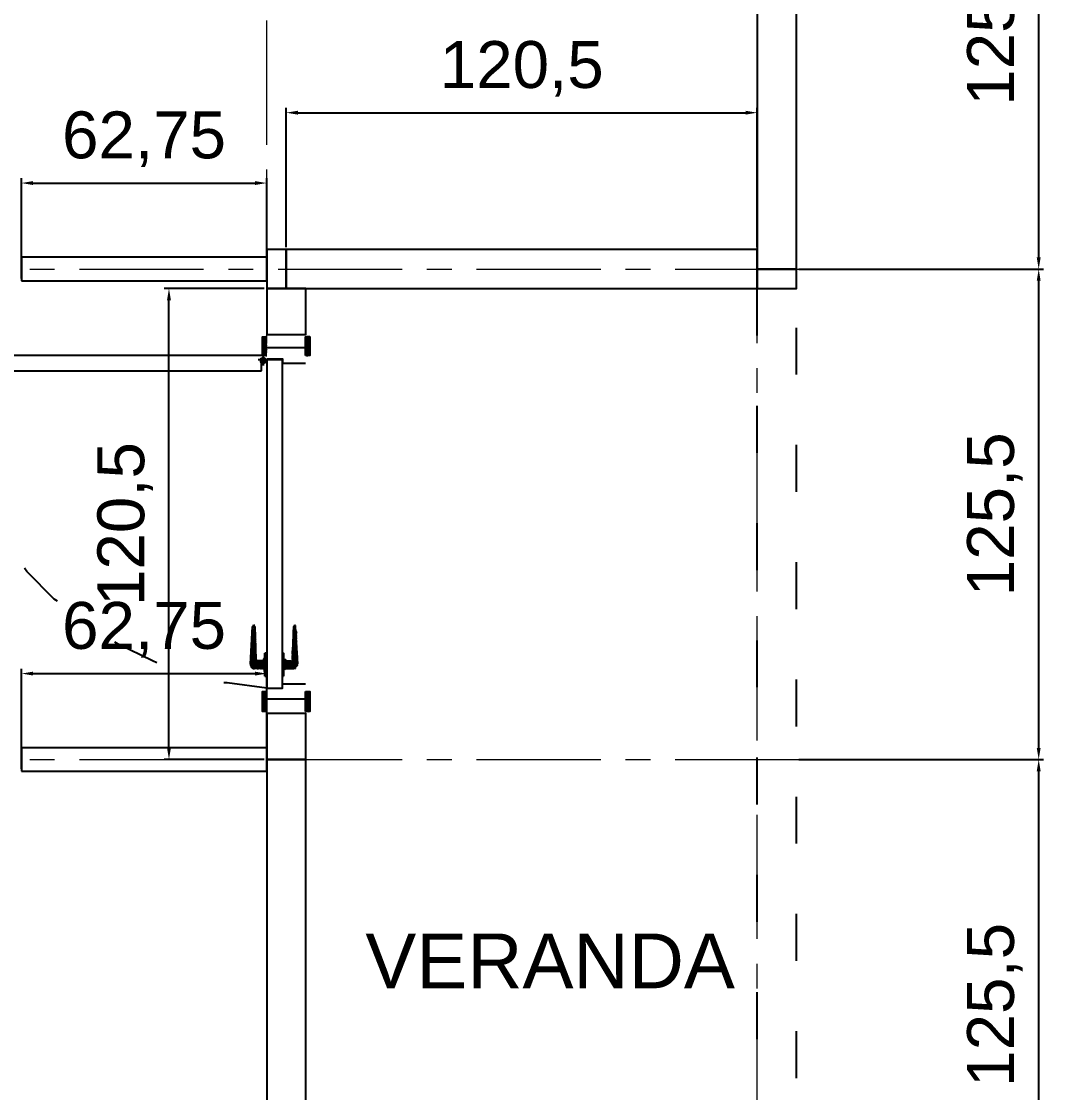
# Model space of a CAD drawing. Header units: centimetres. Extents: x -114 to 2948, y -828 to 1257.
# Drawn here: x 574.7 to 836.2, y 296.3 to 570.4 of the extents above; entities that cross this region are included whole.
import ezdxf
from ezdxf.enums import TextEntityAlignment as Align

# ---------------------------------------------------------------- set-up
doc = ezdxf.new("R2010")
doc.units = ezdxf.units.CM
doc.linetypes.add('CENTER', pattern=[50.8, 31.75, -6.35, 6.35, -6.35])
doc.linetypes.add('VERANDA_KESIK', pattern=[30, 12, -18])
doc.layers.add('AKS', color=4, linetype='CENTER', lineweight=13)
for name, color, linetype in [('DIS_DUVAR_100', 30, 'Continuous'), ('IC_DUVAR_60', 30, 'Continuous'), ('KOSE_PROFIL_100', 8, 'Continuous'), ('VERANDA_PROFIL_100', 1, 'VERANDA_KESIK'), ('YENI_OLCU', 4, 'Continuous'), ('YENI_YAZI', 7, 'Continuous')]:
    doc.layers.add(name, color=color, linetype=linetype)
doc.styles.get("Standard").update_dxf_attribs({"font": 'Arial.ttf'})
doc.dimstyles.new('ISO-25', dxfattribs={"dimtxt": 12, "dimasz": 3, "dimexe": 1.25, "dimexo": 0.625, "dimgap": 4, "dimtad": 1, "dimtxsty": 'Standard', "dimcen": 2.5, "dimadec": 0, "dimazin": 0, "dimtfac": 1, "dimtmove": 0, "dimatfit": 3, "dimfxl": 1, "dimarcsym": 0})

# ---------------------------------------------------------------- blocks, each defined once
blk = doc.blocks.new('BOM_D01_1255p0_V_DOLU_PP')
blk.add_lwpolyline([(0, 0), (10, 0), (10, 125.5), (0, 125.5)], close=True)
blk = doc.blocks.new('BOM_K02_DIS_KAPI_ACIKLIK970')
at = {"color": 133, "linetype": 'Continuous', "lineweight": 25, "true_color": 0x6ec1dd}
for p, q in [((54374.54, 7161.39), (54374.54, 7079.91)), ((54378.49, 7078.5), (54378.49, 7162.8)), ((54298.7, 7082.17), (54298.42, 7081.6)), ((54298.42, 7081.89), (54298.42, 7081.89)), ((54298.42, 7081.89), (54298.7, 7081.89)), ((54298.42, 7081.32), (54298.7, 7081.89)), ((54298.42, 7079.35), (54298.42, 7081.6)), ((54298.98, 7082.45), (54298.7, 7082.45)), ((54298.7, 7082.45), (54298.7, 7082.45)), ((54298.7, 7082.45), (54298.98, 7082.45)), ((54298.7, 7082.17), (54300.11, 7082.17)), ((54298.7, 7082.17), (54298.7, 7081.89)), ((54298.7, 7082.17), (54298.98, 7082.17)), ((54298.7, 7081.89), (54299.26, 7081.32)), ((54298.98, 7082.45), (54299.26, 7082.73)), ((54298.98, 7082.17), (54299.54, 7081.32)), ((54299.26, 7082.17), (54299.26, 7082.45)), ((54300.11, 7082.45), (54299.26, 7082.45)), ((54299.26, 7082.17), (54299.26, 7082.17)), ((54300.11, 7082.17), (54299.26, 7082.17)), ((54299.54, 7082.73), (54309.13, 7082.17)), ((54299.54, 7081.32), (54299.83, 7082.17)), ((54299.83, 7082.73), (54299.83, 7082.45)), ((54299.83, 7082.73), (54299.83, 7082.45)), ((54300.11, 7081.89), (54299.83, 7082.17)), ((54299.83, 7081.04), (54300.39, 7081.89)), ((54300.39, 7082.45), (54300.11, 7082.73)), ((54300.11, 7082.17), (54300.11, 7082.45)), ((54300.11, 7082.17), (54300.11, 7082.17)), ((54300.39, 7082.17), (54300.11, 7081.89)), ((54300.11, 7081.89), (54300.39, 7081.89)), ((54300.11, 7081.89), (54300.67, 7081.32)), ((54300.39, 7082.73), (54300.39, 7082.45)), ((54300.39, 7082.45), (54300.67, 7082.45)), ((54300.39, 7082.17), (54300.67, 7082.17)), ((54300.67, 7082.17), (54300.67, 7082.45)), ((54301.52, 7082.45), (54300.67, 7082.45)), ((54300.67, 7082.45), (54300.67, 7082.45)), ((54300.67, 7082.17), (54300.67, 7082.17)), ((54301.52, 7082.17), (54300.67, 7082.17)), ((54300.67, 7082.17), (54300.95, 7081.32)), ((54309.13, 7081.6), (54300.67, 7081.32)), ((54300.95, 7081.32), (54301.52, 7082.17)), ((54301.8, 7082.17), (54301.24, 7081.32)), ((54301.8, 7082.17), (54301.52, 7082.45)), ((54301.52, 7082.45), (54301.52, 7082.45)), ((54301.52, 7082.45), (54301.52, 7082.45)), ((54301.8, 7082.17), (54301.52, 7082.17)), ((54301.52, 7081.89), (54301.52, 7082.17)), ((54301.52, 7081.89), (54301.8, 7081.89)), ((54301.52, 7081.32), (54301.8, 7081.89)), ((54302.08, 7082.45), (54301.8, 7082.45)), ((54301.8, 7082.45), (54301.8, 7082.45)), ((54301.8, 7082.45), (54302.08, 7082.45)), ((54301.8, 7082.17), (54301.8, 7081.89)), ((54301.8, 7082.17), (54302.08, 7082.17)), ((54301.8, 7081.89), (54302.08, 7081.32)), ((54302.36, 7082.17), (54302.08, 7082.45)), ((54302.08, 7082.45), (54302.08, 7082.45)), ((54302.36, 7082.17), (54302.08, 7082.17)), ((54303.21, 7082.17), (54302.08, 7082.17)), ((54302.08, 7082.17), (54302.65, 7081.32)), ((54303.21, 7082.17), (54302.65, 7081.32)), ((54302.65, 7081.32), (54302.93, 7082.17)), ((54303.21, 7081.89), (54302.93, 7082.17)), ((54302.93, 7081.32), (54303.21, 7081.89)), ((54303.21, 7082.17), (54303.21, 7082.45)), ((54303.21, 7082.17), (54303.21, 7082.45)), ((54303.21, 7082.17), (54303.21, 7082.17)), ((54303.49, 7082.17), (54303.21, 7081.89)), ((54303.21, 7081.89), (54303.21, 7081.89)), ((54303.21, 7081.89), (54303.77, 7081.32)), ((54303.49, 7082.45), (54303.49, 7082.45)), ((54303.49, 7082.45), (54303.49, 7082.45)), ((54303.49, 7082.45), (54303.77, 7082.45)), ((54303.77, 7081.32), (54303.49, 7082.17)), ((54303.49, 7082.17), (54303.77, 7082.17)), ((54303.77, 7082.17), (54303.77, 7082.45)), ((54303.77, 7082.45), (54303.77, 7082.45)), ((54303.77, 7082.17), (54303.77, 7082.17)), ((54304.62, 7082.17), (54303.77, 7082.17)), ((54303.77, 7082.17), (54304.06, 7081.32)), ((54304.06, 7081.32), (54304.62, 7082.17)), ((54304.9, 7082.17), (54304.34, 7081.32)), ((54304.62, 7082.17), (54304.62, 7082.45)), ((54304.62, 7082.17), (54304.62, 7082.17)), ((54304.62, 7081.89), (54304.62, 7082.17)), ((54304.62, 7081.89), (54304.9, 7081.89)), ((54304.62, 7081.32), (54304.9, 7081.89)), ((54304.9, 7082.17), (54304.9, 7081.89)), ((54304.9, 7082.17), (54305.18, 7082.17)), ((54304.9, 7081.89), (54305.18, 7081.32)), ((54305.47, 7082.17), (54305.18, 7082.17)), ((54306.03, 7082.17), (54305.18, 7082.17)), ((54305.18, 7082.17), (54305.75, 7081.32)), ((54305.47, 7082.17), (54305.47, 7082.45)), ((54306.31, 7082.17), (54305.75, 7081.32)), ((54305.75, 7081.32), (54306.03, 7082.17)), ((54306.31, 7082.17), (54306.03, 7082.17)), ((54306.03, 7081.89), (54306.03, 7082.17)), ((54306.03, 7081.89), (54306.31, 7081.89)), ((54306.03, 7081.32), (54306.31, 7081.89)), ((54306.31, 7082.17), (54306.31, 7082.45)), ((54306.31, 7082.17), (54306.31, 7081.89)), ((54306.31, 7082.17), (54306.59, 7082.17)), ((54306.31, 7081.89), (54306.59, 7081.6)), ((54306.59, 7082.17), (54307.16, 7081.6)), ((54306.88, 7082.17), (54306.88, 7082.17)), ((54307.72, 7082.17), (54306.88, 7082.17)), ((54307.16, 7081.6), (54307.44, 7082.17)), ((54308, 7082.17), (54307.44, 7081.6)), ((54307.72, 7081.89), (54307.44, 7082.17)), ((54307.72, 7082.17), (54307.72, 7082.17)), ((54308, 7082.17), (54307.72, 7081.89)), ((54307.72, 7081.89), (54308, 7081.89)), ((54307.72, 7081.6), (54308, 7081.89)), ((54307.72, 7081.89), (54308, 7081.6)), ((54308.28, 7081.6), (54308, 7082.17)), ((54308, 7082.17), (54308.28, 7082.17)), ((54308.28, 7082.17), (54308.28, 7082.17)), ((54309.13, 7082.17), (54308.28, 7082.17)), ((54308.28, 7082.17), (54308.57, 7081.6)), ((54308.85, 7081.6), (54309.13, 7082.17)), ((54309.41, 7082.17), (54309.13, 7081.6)), ((54309.13, 7082.17), (54309.13, 7082.17)), ((54309.13, 7081.89), (54309.13, 7082.17)), ((54309.13, 7081.89), (54309.41, 7081.89)), ((54309.41, 7082.17), (54309.41, 7081.89)), ((54309.41, 7081.6), (54309.41, 7081.89)), ((54309.41, 7081.89), (54309.41, 7081.89)), ((54309.41, 7081.89), (54309.41, 7081.89)), ((54287.99, 7079.63), (54287.42, 7078.5)), ((54287.7, 7079.35), (54287.42, 7079.35)), ((54287.42, 7078.79), (54287.7, 7079.35)), ((54287.99, 7079.63), (54287.7, 7079.35)), ((54287.7, 7079.35), (54287.99, 7079.35)), ((54287.7, 7078.5), (54287.99, 7079.35)), ((54288.27, 7079.63), (54287.99, 7079.35)), ((54287.99, 7079.35), (54288.55, 7078.5)), ((54288.55, 7078.5), (54288.27, 7079.63)), ((54288.27, 7079.63), (54288.55, 7079.63)), ((54288.55, 7079.63), (54288.55, 7079.35)), ((54288.55, 7079.63), (54288.83, 7078.79)), ((54289.39, 7079.35), (54288.55, 7079.35)), ((54288.55, 7078.79), (54288.55, 7078.5)), ((54288.55, 7078.79), (54288.83, 7078.79)), ((54288.83, 7078.79), (54289.11, 7079.35)), ((54288.83, 7078.5), (54288.83, 7078.79)), ((54289.68, 7079.63), (54289.11, 7078.5)), ((54289.39, 7079.35), (54289.11, 7079.35)), ((54289.39, 7079.63), (54289.39, 7079.35)), ((54289.39, 7079.35), (54289.68, 7079.35)), ((54289.39, 7078.5), (54289.68, 7079.35)), ((54290.24, 7078.5), (54289.68, 7079.63)), ((54289.68, 7079.63), (54289.68, 7079.35)), ((54289.68, 7079.63), (54289.96, 7079.63)), ((54289.68, 7079.35), (54289.96, 7078.5)), ((54290.24, 7079.63), (54289.96, 7079.35)), ((54289.96, 7079.63), (54290.24, 7078.79)), ((54290.8, 7079.35), (54289.96, 7079.35)), ((54290.24, 7078.79), (54289.96, 7078.5)), ((54290.24, 7078.79), (54290.8, 7079.35)), ((54290.24, 7078.5), (54290.24, 7078.79)), ((54290.24, 7078.79), (54290.24, 7078.79)), ((54291.09, 7079.63), (54290.52, 7078.5)), ((54291.09, 7079.63), (54290.8, 7079.35)), ((54290.8, 7079.35), (54290.8, 7079.35)), ((54290.8, 7079.35), (54291.09, 7079.35)), ((54290.8, 7078.5), (54291.09, 7079.35)), ((54291.65, 7078.5), (54291.09, 7079.63)), ((54291.09, 7079.63), (54291.09, 7079.35)), ((54291.09, 7079.63), (54291.37, 7079.63)), ((54291.09, 7079.35), (54291.37, 7078.5)), ((54291.37, 7079.63), (54291.93, 7078.79)), ((54291.65, 7079.63), (54291.65, 7079.35)), ((54292.5, 7079.35), (54291.65, 7079.35)), ((54291.65, 7078.79), (54291.65, 7078.5)), ((54291.65, 7078.79), (54291.93, 7078.79)), ((54291.93, 7078.79), (54292.21, 7079.35)), ((54291.93, 7078.5), (54291.93, 7078.79)), ((54292.5, 7079.35), (54292.21, 7079.35)), ((54292.5, 7079.07), (54292.21, 7078.5)), ((54292.21, 7078.5), (54292.5, 7078.79)), ((54296.44, 7078.79), (54296.73, 7079.07)), ((54296.44, 7079.07), (54302.36, 7079.07)), ((54296.44, 7078.5), (54296.44, 7078.79)), ((54296.44, 7078.79), (54296.44, 7078.79)), ((54296.44, 7078.79), (54296.44, 7078.79)), ((54297.01, 7079.07), (54296.73, 7078.5)), ((54297.01, 7078.5), (54297.29, 7079.07)), ((54297.29, 7079.07), (54297.57, 7078.5)), ((54297.85, 7078.5), (54297.57, 7079.07)), ((54297.85, 7078.79), (54297.57, 7078.5)), ((54297.85, 7079.35), (54297.85, 7079.07)), ((54297.85, 7078.79), (54298.13, 7079.07)), ((54297.85, 7079.07), (54298.13, 7078.79)), ((54297.85, 7078.5), (54297.85, 7078.79)), ((54297.85, 7078.79), (54298.13, 7078.79)), ((54298.13, 7079.07), (54298.42, 7079.35)), ((54298.13, 7079.35), (54300.67, 7079.35)), ((54298.13, 7079.35), (54298.13, 7079.35)), ((54299.26, 7081.32), (54298.42, 7081.32)), ((54298.42, 7081.04), (54299.26, 7081.04)), ((54298.42, 7081.04), (54298.42, 7081.04)), ((54298.42, 7081.04), (54298.42, 7080.76)), ((54299.26, 7080.76), (54298.42, 7080.76)), ((54298.42, 7080.76), (54298.7, 7080.19)), ((54298.42, 7080.19), (54298.42, 7079.91)), ((54298.42, 7080.19), (54298.7, 7080.19)), ((54298.7, 7079.63), (54298.42, 7079.91)), ((54298.42, 7079.91), (54298.42, 7079.91)), ((54298.7, 7079.63), (54298.42, 7079.35)), ((54298.42, 7079.35), (54298.42, 7079.35)), ((54298.42, 7079.35), (54298.7, 7079.35)), ((54298.42, 7079.35), (54298.42, 7079.35)), ((54298.42, 7078.5), (54298.7, 7079.07)), ((54298.7, 7079.91), (54299.26, 7080.76)), ((54298.7, 7079.63), (54298.7, 7079.91)), ((54298.7, 7079.63), (54298.98, 7079.63)), ((54298.7, 7079.63), (54298.7, 7079.35)), ((54298.7, 7079.63), (54298.98, 7079.63)), ((54298.7, 7079.07), (54298.7, 7079.35)), ((54298.7, 7079.35), (54298.7, 7079.07)), ((54298.7, 7079.07), (54298.98, 7078.5)), ((54298.98, 7079.63), (54299.54, 7080.48)), ((54298.98, 7079.63), (54299.26, 7079.35)), ((54299.26, 7081.04), (54299.26, 7081.32)), ((54299.26, 7081.32), (54299.26, 7081.32)), ((54299.26, 7081.32), (54299.54, 7081.32)), ((54299.26, 7081.04), (54299.26, 7080.76)), ((54299.26, 7080.48), (54299.26, 7080.76)), ((54299.26, 7080.48), (54299.54, 7080.48)), ((54299.26, 7079.63), (54299.26, 7079.91)), ((54300.11, 7079.91), (54299.26, 7079.91)), ((54299.26, 7079.63), (54299.26, 7079.35)), ((54300.11, 7079.35), (54299.26, 7079.35)), ((54299.26, 7079.35), (54299.26, 7079.07)), ((54299.26, 7079.07), (54299.54, 7078.79)), ((54299.26, 7078.79), (54299.26, 7078.5)), ((54299.26, 7078.79), (54299.54, 7078.79)), ((54299.54, 7081.04), (54299.54, 7081.32)), ((54299.54, 7081.04), (54300.39, 7081.04)), ((54299.54, 7081.04), (54299.83, 7081.04)), ((54299.54, 7080.76), (54299.54, 7080.76)), ((54299.54, 7080.76), (54299.83, 7080.76)), ((54299.54, 7080.76), (54299.83, 7079.91)), ((54299.54, 7078.79), (54299.83, 7079.07)), ((54299.54, 7078.5), (54299.54, 7078.79)), ((54300.11, 7081.04), (54299.83, 7081.32)), ((54300.67, 7081.32), (54299.83, 7081.32)), ((54300.11, 7081.04), (54299.83, 7080.76)), ((54300.39, 7080.76), (54299.83, 7080.76)), ((54299.83, 7080.76), (54300.39, 7080.19)), ((54300.11, 7080.19), (54299.83, 7079.91)), ((54299.83, 7079.35), (54299.83, 7079.35)), ((54300.11, 7079.35), (54299.83, 7079.35)), ((54299.83, 7079.35), (54299.83, 7079.35)), ((54299.83, 7079.07), (54299.83, 7079.35)), ((54300.11, 7080.19), (54300.39, 7080.19)), ((54300.11, 7079.91), (54300.39, 7080.19)), ((54300.11, 7079.63), (54300.11, 7079.91)), ((54300.39, 7079.63), (54300.11, 7079.91)), ((54300.11, 7079.63), (54300.11, 7079.35)), ((54300.11, 7079.35), (54300.39, 7079.35)), ((54300.39, 7079.35), (54300.39, 7081.04)), ((54300.39, 7079.63), (54300.39, 7079.63)), ((54300.39, 7079.63), (54300.39, 7079.63)), ((54300.39, 7079.63), (54300.39, 7079.63)), ((54300.67, 7081.32), (54300.67, 7081.32)), ((54300.67, 7081.32), (54300.95, 7081.32)), ((54300.67, 7081.04), (54300.67, 7081.04)), ((54300.67, 7079.35), (54300.67, 7079.35)), ((54300.67, 7078.79), (54300.67, 7078.5)), ((54300.67, 7078.79), (54300.95, 7078.79)), ((54300.95, 7081.32), (54300.95, 7081.32)), ((54300.95, 7079.35), (54300.95, 7079.07)), ((54300.95, 7078.79), (54301.24, 7079.07)), ((54300.95, 7078.5), (54300.95, 7078.79)), ((54301.52, 7079.07), (54301.24, 7078.5)), ((54301.52, 7078.5), (54301.8, 7079.07)), ((54301.8, 7079.07), (54302.08, 7078.5)), ((54302.36, 7078.5), (54302.08, 7079.07)), ((54302.36, 7081.32), (54302.36, 7081.32)), ((54302.36, 7081.32), (54302.65, 7081.32)), ((54302.36, 7079.07), (54302.36, 7079.07)), ((54302.36, 7078.79), (54302.36, 7078.5)), ((54302.36, 7078.79), (54302.36, 7078.79)), ((54302.65, 7081.32), (54302.65, 7081.32)), ((54303.77, 7081.32), (54303.77, 7081.32)), ((54303.77, 7081.32), (54304.06, 7081.32)), ((54305.47, 7081.32), (54305.47, 7081.32)), ((54305.47, 7081.32), (54305.47, 7081.32)), ((54375.95, 7079.35), (54379.05, 7079.35)), ((54377.36, 7078.22), (54377.36, 7080.76)), ((54378.49, 7079.63), (54378.49, 7079.35)), ((54379.33, 7079.35), (54378.49, 7079.35)), ((54378.49, 7079.35), (54378.77, 7078.79)), ((54378.49, 7078.5), (54378.49, 7079.07)), ((54378.49, 7078.79), (54378.49, 7078.5)), ((54378.49, 7078.79), (54378.77, 7078.79)), ((54378.77, 7078.79), (54379.05, 7079.35)), ((54378.77, 7078.5), (54378.77, 7078.79)), ((54379.62, 7079.63), (54379.05, 7078.5)), ((54379.33, 7079.35), (54379.05, 7079.35)), ((54379.33, 7079.63), (54379.33, 7079.35)), ((54379.33, 7079.35), (54379.62, 7079.35)), ((54379.33, 7078.5), (54379.62, 7079.35)), ((54380.18, 7078.5), (54379.62, 7079.63)), ((54379.62, 7079.63), (54379.62, 7079.35)), ((54379.62, 7079.63), (54379.9, 7079.63)), ((54379.62, 7079.35), (54379.9, 7078.5)), ((54380.18, 7079.63), (54379.9, 7079.35)), ((54379.9, 7079.63), (54380.18, 7078.79)), ((54380.74, 7079.35), (54379.9, 7079.35)), ((54380.18, 7078.79), (54379.9, 7078.5)), ((54380.18, 7078.79), (54380.74, 7079.35)), ((54380.18, 7078.5), (54380.18, 7078.79)), ((54380.18, 7078.79), (54380.18, 7078.79)), ((54381.03, 7079.63), (54380.46, 7078.5)), ((54381.03, 7079.63), (54380.74, 7079.35)), ((54380.74, 7079.35), (54380.74, 7079.35)), ((54380.74, 7079.35), (54381.03, 7079.35)), ((54380.74, 7078.5), (54381.03, 7079.35)), ((54381.59, 7078.5), (54381.03, 7079.63)), ((54381.03, 7079.63), (54381.03, 7079.35)), ((54381.03, 7079.63), (54381.31, 7079.63)), ((54381.03, 7079.35), (54381.31, 7078.5)), ((54381.31, 7079.63), (54381.87, 7078.79)), ((54381.59, 7079.63), (54381.59, 7079.35)), ((54382.44, 7079.35), (54381.59, 7079.35)), ((54381.59, 7078.79), (54381.59, 7078.5)), ((54381.59, 7078.79), (54381.87, 7078.79)), ((54381.87, 7078.79), (54382.15, 7079.35)), ((54381.87, 7078.5), (54381.87, 7078.79)), ((54382.72, 7079.63), (54382.15, 7078.5)), ((54382.44, 7079.35), (54382.15, 7079.35)), ((54382.15, 7078.5), (54382.72, 7079.35)), ((54382.44, 7079.63), (54382.44, 7079.35)), ((54382.72, 7079.63), (54382.44, 7079.35)), ((54382.44, 7079.35), (54382.72, 7079.35)), ((54382.44, 7079.35), (54383, 7078.5)), ((54383.28, 7078.5), (54382.72, 7079.63)), ((54382.72, 7079.63), (54383, 7079.63)), ((54383, 7079.63), (54383, 7079.35)), ((54383, 7079.63), (54383.28, 7078.79)), ((54383.28, 7079.35), (54383, 7079.35)), ((54383, 7078.79), (54383, 7078.5)), ((54383, 7078.79), (54383.28, 7078.79)), ((54383.28, 7078.5), (54383.28, 7078.79)), ((54383.28, 7078.79), (54383.28, 7078.79)), ((54290.52, 7068.64), (54290.52, 7078.5)), ((54377.36, 7078.5), (54293.34, 7078.5)), ((54293.34, 7078.5), (54293.34, 7074.56)), ((54377.36, 7074.56), (54377.36, 7078.5)), ((54380.46, 7068.64), (54380.46, 7078.5)), ((54293.34, 7074.56), (54377.36, 7074.56)), ((54297.01, 7074.56), (54296.44, 7074.56)), ((54296.44, 7074.56), (54296.44, 7074.27)), ((54296.44, 7074.27), (54297.01, 7074.27)), ((54297.01, 7074.27), (54296.44, 7074.27)), ((54297.01, 7074.56), (54296.73, 7074.56)), ((54296.73, 7074.56), (54296.73, 7074.56)), ((54297.01, 7074.27), (54296.73, 7074.27)), ((54296.73, 7074.27), (54296.73, 7074.27)), ((54297.29, 7074.27), (54297.01, 7074.56)), ((54297.01, 7074.27), (54297.01, 7074.56)), ((54297.29, 7074.27), (54297.01, 7074.27)), ((54297.01, 7074.27), (54297.01, 7074.27)), ((54297.29, 7074.56), (54297.29, 7074.56)), ((54297.29, 7074.56), (54297.29, 7074.56)), ((54297.29, 7074.56), (54297.57, 7074.56)), ((54297.29, 7074.27), (54297.29, 7074.27)), ((54297.29, 7074.27), (54297.57, 7074.27)), ((54297.85, 7074.27), (54297.57, 7074.56)), ((54298.42, 7074.56), (54297.57, 7074.56)), ((54297.57, 7074.56), (54297.57, 7074.56)), ((54297.85, 7074.27), (54297.57, 7074.27)), ((54298.42, 7074.27), (54297.57, 7074.27)), ((54297.57, 7074.27), (54297.57, 7074.27)), ((54297.85, 7073.99), (54297.85, 7074.27)), ((54298.13, 7073.71), (54298.42, 7074.27)), ((54298.13, 7073.99), (54298.13, 7073.99)), ((54298.13, 7073.71), (54300.67, 7073.71)), ((54298.7, 7074.27), (54298.42, 7074.56)), ((54298.42, 7074.56), (54298.42, 7074.56)), ((54298.42, 7074.56), (54298.42, 7074.56)), ((54298.7, 7074.27), (54298.42, 7073.71)), ((54298.7, 7074.27), (54298.42, 7074.27)), ((54298.42, 7074.27), (54298.42, 7073.99)), ((54298.42, 7074.27), (54298.42, 7074.27)), ((54298.42, 7073.99), (54298.7, 7073.99)), ((54298.42, 7073.71), (54298.42, 7073.71)), ((54298.42, 7073.43), (54298.7, 7073.71)), ((54298.42, 7073.71), (54298.42, 7071.74)), ((54298.98, 7074.56), (54298.7, 7074.56)), ((54298.7, 7074.56), (54298.7, 7074.56)), ((54298.7, 7074.56), (54298.98, 7074.56)), ((54298.7, 7074.27), (54298.7, 7074.27)), ((54298.7, 7073.99), (54298.7, 7074.27)), ((54298.7, 7074.27), (54298.98, 7074.27)), ((54298.7, 7073.71), (54298.7, 7073.99)), ((54298.7, 7073.99), (54298.7, 7073.71)), ((54298.7, 7073.71), (54299.26, 7073.15)), ((54298.98, 7074.56), (54299.26, 7074.56)), ((54299.54, 7073.15), (54298.98, 7073.71)), ((54299.26, 7074.27), (54299.26, 7074.56)), ((54300.11, 7074.56), (54299.26, 7074.56)), ((54299.26, 7074.27), (54299.26, 7074.27)), ((54300.11, 7074.27), (54299.26, 7074.27)), ((54299.26, 7073.71), (54299.54, 7073.43)), ((54299.26, 7073.43), (54299.26, 7073.15)), ((54299.26, 7073.43), (54299.54, 7073.43)), ((54299.54, 7073.43), (54299.83, 7073.71)), ((54299.54, 7073.15), (54299.54, 7073.43)), ((54299.83, 7074.56), (54299.83, 7074.56)), ((54299.83, 7074.56), (54299.83, 7074.56)), ((54299.83, 7074.27), (54300.11, 7073.99)), ((54299.83, 7073.15), (54300.11, 7073.71)), ((54300.11, 7074.27), (54300.11, 7074.56)), ((54300.11, 7074.27), (54300.11, 7074.27)), ((54300.39, 7074.27), (54300.11, 7073.99)), ((54300.11, 7073.99), (54300.39, 7073.99)), ((54300.11, 7073.71), (54300.39, 7073.99)), ((54300.39, 7073.71), (54300.11, 7073.99)), ((54300.39, 7074.56), (54300.39, 7074.56)), ((54300.39, 7074.56), (54300.39, 7074.56)), ((54300.39, 7074.56), (54300.67, 7074.56)), ((54300.39, 7074.27), (54300.67, 7074.27)), ((54300.39, 7073.71), (54300.39, 7072.3)), ((54300.67, 7074.27), (54300.67, 7074.56)), ((54301.52, 7074.56), (54300.67, 7074.56)), ((54300.67, 7074.56), (54300.67, 7074.56)), ((54300.67, 7074.27), (54300.67, 7074.27)), ((54301.52, 7074.27), (54300.67, 7074.27)), ((54300.67, 7074.27), (54300.95, 7073.99)), ((54300.67, 7073.99), (54300.67, 7073.99)), ((54300.95, 7073.99), (54300.95, 7074.27)), ((54301.8, 7074.27), (54301.52, 7074.56)), ((54301.52, 7074.56), (54301.52, 7074.56)), ((54301.52, 7074.56), (54301.52, 7074.56)), ((54301.8, 7074.27), (54301.52, 7074.27)), ((54301.52, 7074.27), (54301.52, 7074.27)), ((54301.52, 7074.27), (54301.52, 7074.27)), ((54302.08, 7074.56), (54301.8, 7074.56)), ((54301.8, 7074.56), (54301.8, 7074.56)), ((54301.8, 7074.56), (54302.08, 7074.56)), ((54301.8, 7074.27), (54301.8, 7074.27)), ((54301.8, 7074.27), (54301.8, 7074.27)), ((54301.8, 7074.27), (54302.08, 7074.27)), ((54302.36, 7074.27), (54302.08, 7074.56)), ((54302.36, 7074.56), (54302.08, 7074.56)), ((54302.08, 7074.56), (54302.08, 7074.56)), ((54302.36, 7074.27), (54302.08, 7074.27)), ((54302.36, 7074.27), (54302.08, 7074.27)), ((54302.08, 7074.27), (54302.08, 7074.27)), ((54376.51, 7074.56), (54376.51, 7068.64)), ((54298.42, 7073.15), (54299.26, 7073.15)), ((54298.42, 7073.15), (54298.42, 7073.15)), ((54298.42, 7073.15), (54298.42, 7072.86)), ((54299.26, 7073.15), (54298.42, 7073.15)), ((54299.26, 7072.86), (54298.42, 7072.86)), ((54298.42, 7072.86), (54298.7, 7072.3)), ((54298.42, 7072.3), (54298.42, 7072.02)), ((54298.42, 7072.3), (54298.7, 7072.3)), ((54298.7, 7071.74), (54298.42, 7072.02)), ((54298.42, 7072.02), (54298.42, 7072.02)), ((54298.7, 7071.74), (54298.42, 7071.45)), ((54298.42, 7071.17), (54298.42, 7071.45)), ((54298.42, 7071.45), (54298.42, 7071.45)), ((54298.42, 7071.17), (54298.7, 7071.17)), ((54298.7, 7072.02), (54299.26, 7072.86)), ((54298.7, 7071.74), (54298.7, 7072.02)), ((54298.7, 7071.74), (54298.98, 7071.74)), ((54298.7, 7071.74), (54298.7, 7071.45)), ((54298.7, 7071.74), (54298.98, 7071.74)), ((54298.7, 7071.45), (54299.26, 7070.61)), ((54298.7, 7071.17), (54298.7, 7071.17)), ((54298.98, 7071.74), (54299.54, 7072.58)), ((54298.98, 7071.74), (54299.54, 7070.89)), ((54299.26, 7073.15), (54299.26, 7073.15)), ((54299.26, 7073.15), (54299.26, 7072.86)), ((54299.26, 7072.58), (54299.26, 7072.86)), ((54299.26, 7072.58), (54299.54, 7072.58)), ((54299.26, 7071.74), (54299.26, 7072.02)), ((54300.11, 7072.02), (54299.26, 7072.02)), ((54299.26, 7071.74), (54299.26, 7071.45)), ((54300.11, 7071.45), (54299.26, 7071.45)), ((54299.26, 7070.89), (54299.26, 7070.61)), ((54299.26, 7070.89), (54299.54, 7070.89)), ((54299.54, 7073.15), (54300.39, 7073.15)), ((54299.54, 7073.15), (54299.83, 7073.15)), ((54299.54, 7072.86), (54299.54, 7072.86)), ((54299.54, 7072.86), (54299.83, 7072.86)), ((54299.54, 7072.86), (54299.83, 7072.02)), ((54299.54, 7070.89), (54299.83, 7071.45)), ((54299.54, 7070.61), (54309.13, 7071.17)), ((54299.54, 7070.61), (54299.54, 7070.89)), ((54300.11, 7073.15), (54299.83, 7073.15)), ((54300.11, 7073.15), (54299.83, 7072.86)), ((54300.39, 7073.15), (54299.83, 7073.15)), ((54300.39, 7072.86), (54299.83, 7072.86)), ((54299.83, 7072.86), (54300.39, 7072.3)), ((54300.11, 7072.3), (54299.83, 7072.02)), ((54300.11, 7071.17), (54299.83, 7071.45)), ((54299.83, 7070.61), (54300.39, 7071.17)), ((54300.11, 7072.3), (54300.39, 7072.3)), ((54300.11, 7072.02), (54300.39, 7072.3)), ((54300.11, 7071.74), (54300.11, 7072.02)), ((54300.39, 7071.74), (54300.11, 7072.02)), ((54300.11, 7071.74), (54300.11, 7071.45)), ((54300.39, 7071.74), (54300.11, 7071.45)), ((54300.11, 7071.45), (54300.67, 7070.61)), ((54300.11, 7071.17), (54300.39, 7071.17)), ((54300.39, 7071.74), (54300.67, 7071.74)), ((54300.39, 7071.74), (54300.67, 7071.74)), ((54300.67, 7072.3), (54300.67, 7072.3)), ((54300.67, 7071.74), (54300.67, 7072.02)), ((54301.52, 7072.02), (54300.67, 7072.02)), ((54300.67, 7071.74), (54300.67, 7072.02)), ((54309.13, 7071.74), (54300.67, 7072.02)), ((54300.67, 7071.74), (54300.67, 7071.45)), ((54300.67, 7071.74), (54300.95, 7070.89)), ((54301.52, 7071.45), (54300.67, 7071.45)), ((54300.67, 7070.89), (54300.67, 7070.61)), ((54300.67, 7070.89), (54300.95, 7070.89)), ((54300.95, 7070.89), (54301.52, 7071.45)), ((54300.95, 7070.61), (54300.95, 7070.89)), ((54301.8, 7071.74), (54301.52, 7072.02)), ((54301.52, 7072.02), (54301.52, 7072.02)), ((54301.52, 7072.02), (54301.52, 7072.02)), ((54301.8, 7071.74), (54301.52, 7071.45)), ((54301.52, 7071.17), (54301.52, 7071.45)), ((54301.52, 7071.17), (54301.8, 7071.17)), ((54301.52, 7070.61), (54301.8, 7071.17)), ((54301.8, 7071.74), (54301.8, 7072.02)), ((54301.8, 7071.74), (54302.08, 7071.74)), ((54301.8, 7071.74), (54301.8, 7071.45)), ((54301.8, 7071.74), (54302.08, 7071.74)), ((54301.8, 7071.45), (54302.08, 7070.89)), ((54302.36, 7071.74), (54302.08, 7072.02)), ((54302.93, 7072.02), (54302.08, 7072.02)), ((54302.08, 7071.74), (54302.08, 7072.02)), ((54302.36, 7071.74), (54302.08, 7071.45)), ((54302.08, 7071.74), (54302.65, 7070.89)), ((54303.21, 7071.45), (54302.08, 7071.45)), ((54302.36, 7070.89), (54302.36, 7070.89)), ((54302.36, 7070.89), (54302.65, 7070.89)), ((54303.21, 7071.74), (54302.65, 7070.89)), ((54302.65, 7070.89), (54302.93, 7071.45)), ((54302.93, 7072.02), (54302.93, 7072.02)), ((54302.93, 7072.02), (54302.93, 7072.02)), ((54303.21, 7071.17), (54302.93, 7071.45)), ((54302.93, 7070.89), (54303.21, 7071.17)), ((54303.21, 7071.74), (54303.21, 7072.02)), ((54303.21, 7071.74), (54303.21, 7072.02)), ((54303.49, 7071.74), (54303.21, 7072.02)), ((54303.21, 7071.74), (54303.21, 7071.45)), ((54303.49, 7071.74), (54303.21, 7071.45)), ((54303.21, 7071.45), (54303.49, 7070.89)), ((54303.21, 7071.17), (54303.21, 7071.17)), ((54303.49, 7072.02), (54303.49, 7071.74)), ((54303.77, 7070.89), (54303.49, 7071.74)), ((54303.49, 7071.74), (54303.77, 7071.74)), ((54303.49, 7071.74), (54303.77, 7071.74)), ((54303.77, 7071.74), (54303.77, 7072.02)), ((54303.77, 7071.74), (54303.77, 7072.02)), ((54303.77, 7071.74), (54303.77, 7071.45)), ((54303.77, 7071.74), (54304.06, 7070.89)), ((54304.62, 7071.45), (54303.77, 7071.45)), ((54303.77, 7070.89), (54303.77, 7070.89)), ((54303.77, 7070.89), (54304.06, 7070.89)), ((54304.06, 7070.89), (54304.62, 7071.45)), ((54304.62, 7071.74), (54304.62, 7072.02)), ((54304.62, 7071.74), (54304.62, 7071.45)), ((54304.62, 7071.17), (54304.62, 7071.45)), ((54304.62, 7071.17), (54304.9, 7071.17)), ((54304.62, 7070.89), (54304.9, 7071.17)), ((54304.9, 7071.74), (54304.9, 7072.02)), ((54304.9, 7071.74), (54305.18, 7071.74)), ((54304.9, 7071.74), (54304.9, 7071.45)), ((54304.9, 7071.74), (54305.18, 7071.74)), ((54304.9, 7071.45), (54305.18, 7070.89)), ((54305.47, 7071.74), (54305.18, 7071.74)), ((54305.47, 7071.74), (54305.18, 7071.45)), ((54305.18, 7071.74), (54305.18, 7071.74)), ((54305.18, 7071.74), (54305.47, 7070.89)), ((54306.03, 7071.45), (54305.18, 7071.45)), ((54305.75, 7070.89), (54306.03, 7071.45)), ((54306.31, 7071.74), (54306.03, 7070.89)), ((54306.31, 7071.74), (54306.03, 7071.45)), ((54306.03, 7071.17), (54306.03, 7071.45)), ((54306.03, 7071.17), (54306.31, 7071.17)), ((54306.88, 7070.89), (54306.31, 7071.74)), ((54306.31, 7071.74), (54306.31, 7071.74)), ((54306.31, 7071.74), (54306.31, 7071.45)), ((54306.31, 7071.74), (54306.59, 7071.74)), ((54306.31, 7071.45), (54306.59, 7070.89)), ((54306.31, 7070.89), (54306.31, 7071.17)), ((54306.59, 7071.74), (54307.16, 7070.89)), ((54306.88, 7071.74), (54306.88, 7071.74)), ((54306.88, 7071.74), (54306.88, 7071.45)), ((54307.72, 7071.45), (54306.88, 7071.45)), ((54307.16, 7070.89), (54307.44, 7071.45)), ((54308, 7071.74), (54307.44, 7070.89)), ((54307.72, 7071.17), (54307.44, 7071.45)), ((54307.72, 7071.74), (54307.72, 7071.74)), ((54307.72, 7071.74), (54307.72, 7071.45)), ((54308, 7071.74), (54307.72, 7071.45)), ((54307.72, 7071.45), (54308, 7070.89)), ((54307.72, 7071.17), (54308, 7071.17)), ((54307.72, 7070.89), (54308, 7071.17)), ((54308.28, 7071.17), (54308, 7071.74)), ((54308, 7071.74), (54308.28, 7071.74)), ((54308, 7071.74), (54308.28, 7071.74)), ((54308.28, 7071.74), (54308.28, 7071.45)), ((54308.28, 7071.74), (54308.57, 7071.17)), ((54309.13, 7071.45), (54308.28, 7071.45)), ((54308.85, 7071.17), (54309.13, 7071.45)), ((54309.41, 7071.74), (54309.13, 7071.17)), ((54309.41, 7071.74), (54309.13, 7071.45)), ((54309.13, 7071.17), (54309.13, 7071.45)), ((54309.13, 7071.45), (54309.13, 7071.45)), ((54309.13, 7071.17), (54309.41, 7071.17)), ((54309.13, 7071.17), (54309.13, 7071.17)), ((54309.41, 7071.45), (54309.41, 7071.45)), ((54309.41, 7071.45), (54309.41, 7071.45)), ((54309.41, 7071.17), (54309.41, 7071.45)), ((54309.41, 7071.17), (54309.41, 7071.17)), ((54287.42, 7068.64), (54292.5, 7068.64)), ((54287.7, 7068.64), (54287.42, 7067.79)), ((54287.42, 7068.35), (54287.7, 7068.64)), ((54287.42, 7067.79), (54287.7, 7067.79)), ((54287.42, 7067.79), (54287.42, 7067.79)), ((54287.42, 7067.79), (54287.7, 7067.79)), ((54287.7, 7067.79), (54287.99, 7068.64)), ((54287.7, 7067.79), (54287.7, 7068.07)), ((54288.55, 7068.07), (54287.7, 7068.07)), ((54287.7, 7067.79), (54287.7, 7067.51)), ((54287.7, 7067.79), (54287.7, 7067.51)), ((54287.99, 7068.64), (54288.55, 7068.07)), ((54288.55, 7068.64), (54288.83, 7068.35)), ((54288.55, 7068.35), (54288.55, 7068.07)), ((54288.55, 7068.35), (54288.83, 7068.35)), ((54288.83, 7067.79), (54288.55, 7068.07)), ((54288.83, 7067.79), (54288.55, 7067.51)), ((54288.83, 7068.07), (54289.11, 7068.64)), ((54288.83, 7067.79), (54288.83, 7068.07)), ((54288.83, 7067.79), (54289.11, 7067.79)), ((54288.83, 7067.79), (54288.83, 7067.51)), ((54288.83, 7067.79), (54289.11, 7067.79)), ((54289.11, 7067.79), (54289.68, 7068.64)), ((54289.39, 7067.79), (54289.11, 7068.07)), ((54290.24, 7068.07), (54289.11, 7068.07)), ((54289.11, 7067.79), (54289.11, 7067.51)), ((54289.39, 7067.79), (54289.39, 7067.51)), ((54289.68, 7068.64), (54289.96, 7068.07)), ((54290.24, 7067.79), (54289.96, 7068.64)), ((54290.24, 7068.35), (54289.96, 7068.07)), ((54290.24, 7068.07), (54290.52, 7068.64)), ((54290.24, 7068.64), (54290.24, 7068.35)), ((54290.24, 7068.35), (54290.24, 7068.35)), ((54290.24, 7067.79), (54290.24, 7068.07)), ((54290.52, 7067.79), (54290.24, 7068.07)), ((54290.24, 7067.79), (54290.24, 7067.51)), ((54290.24, 7067.79), (54290.24, 7067.51)), ((54290.8, 7068.64), (54290.52, 7067.79)), ((54290.52, 7067.51), (54290.52, 7067.79)), ((54290.52, 7067.79), (54290.8, 7067.79)), ((54290.52, 7067.79), (54290.52, 7067.51)), ((54290.52, 7067.79), (54290.8, 7067.79)), ((54290.8, 7067.79), (54291.09, 7068.64)), ((54290.8, 7067.79), (54290.8, 7068.07)), ((54291.65, 7068.07), (54290.8, 7068.07)), ((54290.8, 7067.79), (54290.8, 7067.51)), ((54290.8, 7067.79), (54290.8, 7067.51)), ((54291.09, 7068.64), (54291.65, 7068.07)), ((54291.65, 7068.64), (54291.93, 7068.35)), ((54291.65, 7068.35), (54291.65, 7068.07)), ((54291.65, 7068.35), (54291.93, 7068.35)), ((54291.65, 7067.79), (54291.65, 7068.07)), ((54291.65, 7067.79), (54291.65, 7067.51)), ((54291.93, 7068.07), (54292.21, 7068.64)), ((54291.93, 7067.79), (54291.93, 7068.07)), ((54291.93, 7067.79), (54292.5, 7067.79)), ((54291.93, 7067.79), (54292.21, 7067.79)), ((54291.93, 7067.79), (54291.93, 7067.51)), ((54291.93, 7067.79), (54292.21, 7067.79)), ((54292.5, 7067.79), (54292.21, 7068.07)), ((54292.5, 7068.07), (54292.21, 7068.07)), ((54292.21, 7067.79), (54292.5, 7068.07)), ((54292.5, 7067.79), (54292.21, 7067.51)), ((54292.21, 7067.79), (54292.21, 7067.51)), ((54378.49, 7068.64), (54378.77, 7068.35)), ((54378.49, 7068.35), (54378.49, 7068.07)), ((54378.49, 7068.35), (54378.77, 7068.35)), ((54378.77, 7067.79), (54378.49, 7068.07)), ((54378.49, 7068.07), (54378.49, 7068.07)), ((54378.49, 7068.07), (54378.49, 7068.07)), ((54378.77, 7067.79), (54378.49, 7067.51)), ((54378.77, 7068.07), (54379.05, 7068.64)), ((54378.77, 7067.79), (54378.77, 7068.07)), ((54378.77, 7067.79), (54379.05, 7067.79)), ((54378.77, 7067.79), (54378.77, 7067.51)), ((54378.77, 7067.79), (54379.05, 7067.79)), ((54379.05, 7067.79), (54379.62, 7068.64)), ((54379.33, 7067.79), (54379.05, 7068.07)), ((54380.18, 7068.07), (54379.05, 7068.07)), ((54379.05, 7067.79), (54379.05, 7067.51)), ((54379.33, 7067.79), (54379.33, 7067.51)), ((54379.62, 7068.64), (54379.9, 7068.07)), ((54380.18, 7067.79), (54379.9, 7068.64)), ((54380.18, 7068.35), (54379.9, 7068.07)), ((54380.18, 7068.07), (54380.46, 7068.64)), ((54380.18, 7068.64), (54380.18, 7068.35)), ((54380.18, 7068.35), (54380.18, 7068.35)), ((54380.18, 7067.79), (54380.18, 7068.07)), ((54380.46, 7067.79), (54380.18, 7068.07)), ((54380.18, 7067.79), (54380.18, 7067.51)), ((54380.18, 7067.79), (54380.18, 7067.51)), ((54380.74, 7068.64), (54380.46, 7067.79)), ((54380.46, 7067.51), (54380.46, 7067.79)), ((54380.46, 7067.79), (54380.74, 7067.79)), ((54380.46, 7067.79), (54380.46, 7067.51)), ((54380.46, 7067.79), (54380.74, 7067.79)), ((54380.74, 7067.79), (54381.03, 7068.64)), ((54380.74, 7067.79), (54380.74, 7068.07)), ((54381.59, 7068.07), (54380.74, 7068.07)), ((54380.74, 7067.79), (54380.74, 7067.51)), ((54380.74, 7067.79), (54380.74, 7067.51)), ((54381.03, 7068.64), (54381.59, 7068.07)), ((54381.59, 7068.64), (54381.87, 7068.35)), ((54381.59, 7068.35), (54381.59, 7068.07)), ((54381.59, 7068.35), (54381.87, 7068.35)), ((54381.59, 7067.79), (54381.59, 7068.07)), ((54381.59, 7067.79), (54381.59, 7067.51)), ((54381.87, 7068.07), (54382.15, 7068.64)), ((54381.87, 7067.79), (54381.87, 7068.07)), ((54381.87, 7067.79), (54383.28, 7067.79)), ((54381.87, 7067.79), (54382.15, 7067.79)), ((54381.87, 7067.79), (54381.87, 7067.51)), ((54381.87, 7067.79), (54382.15, 7067.79)), ((54382.15, 7067.79), (54382.72, 7068.64)), ((54382.44, 7067.79), (54382.15, 7068.07)), ((54383, 7068.07), (54382.15, 7068.07)), ((54382.44, 7067.79), (54382.15, 7067.51)), ((54382.15, 7067.79), (54382.15, 7067.51)), ((54382.72, 7068.64), (54383, 7068.07)), ((54383.28, 7067.79), (54383, 7068.64)), ((54383, 7068.64), (54383.28, 7068.35)), ((54383, 7068.35), (54383, 7068.07)), ((54383, 7068.35), (54383.28, 7068.35)), ((54383.28, 7068.07), (54383.28, 7068.35)), ((54383.28, 7067.79), (54383.28, 7068.07)), ((54383.28, 7067.79), (54383.28, 7067.51))]:
    blk.add_line(p, q, dxfattribs=at)
at = {"color": 7, "linetype": 'Continuous', "lineweight": 25}
for points in [[(54315.62, 7132.07), (54316.18, 7132.92), (54323.23, 7139.97), (54324.07, 7140.53)], [(54299.83, 7106.7), (54300.39, 7107.82), (54304.62, 7116.56), (54305.18, 7117.41)], [(54293.34, 7078.5), (54294.75, 7088.65), (54294.75, 7089.5)]]:
    blk.add_lwpolyline(points, dxfattribs=at)
at = {"color": 133, "linetype": 'Continuous', "lineweight": 25, "true_color": 0x6ec1dd}
for points in [[(54300.39, 7082.17), (54299.54, 7081.04), (54298.7, 7079.63), (54298.7, 7079.35), (54298.42, 7079.07), (54298.13, 7078.5)], [(54299.54, 7081.04), (54298.7, 7082.17), (54298.7, 7082.45)], [(54300.95, 7081.32), (54300.39, 7082.17), (54300.11, 7082.73)], [(54300.39, 7082.17), (54301.8, 7082.17), (54303.21, 7082.17), (54304.62, 7082.17)], [(54302.36, 7081.32), (54301.8, 7082.17), (54301.8, 7082.45)], [(54305.47, 7081.32), (54304.9, 7082.17), (54304.9, 7082.45)], [(54304.9, 7082.17), (54306.31, 7082.17), (54306.88, 7082.17)], [(54306.88, 7081.6), (54306.31, 7082.17), (54306.31, 7082.45)], [(54287.42, 7078.5), (54287.42, 7079.63), (54292.5, 7079.63), (54292.5, 7078.5)], [(54296.44, 7079.07), (54296.44, 7078.5), (54302.36, 7078.5), (54302.36, 7079.07)], [(54298.98, 7079.35), (54298.7, 7079.63), (54298.42, 7080.19)], [(54298.42, 7079.63), (54298.7, 7079.63), (54300.11, 7079.63)], [(54298.98, 7079.35), (54298.98, 7079.07), (54299.26, 7078.5)], [(54300.39, 7079.35), (54300.39, 7079.63), (54299.54, 7080.76)], [(54300.39, 7079.91), (54300.39, 7079.63), (54300.11, 7079.35), (54300.11, 7079.07), (54299.83, 7078.5)], [(54299.83, 7078.5), (54300.11, 7079.07), (54300.39, 7079.35)], [(54300.39, 7079.63), (54300.39, 7079.35), (54300.11, 7079.35)], [(54300.11, 7079.35), (54300.39, 7079.07), (54300.67, 7078.5)], [(54300.95, 7078.5), (54300.67, 7079.07), (54300.39, 7079.35)], [(54300.67, 7079.35), (54300.95, 7079.07), (54300.95, 7078.79)], [(54374.54, 7079.91), (54377.36, 7079.91), (54377.36, 7078.5)], [(54378.49, 7078.5), (54378.49, 7079.63), (54383.28, 7079.63), (54383.28, 7078.5)], [(54293.34, 7078.5), (54293.34, 7074.56), (54294.47, 7074.56), (54294.47, 7068.64)], [(54377.64, 7078.5), (54377.64, 7074.56), (54376.51, 7074.56)], [(54296.44, 7074.56), (54302.36, 7074.56), (54302.36, 7074.27), (54296.44, 7074.27)], [(54297.29, 7074.27), (54298.7, 7074.27), (54300.11, 7074.27)], [(54300.11, 7073.71), (54299.54, 7073.15), (54298.7, 7071.74), (54298.42, 7071.17)], [(54298.98, 7073.71), (54298.98, 7074.27), (54298.7, 7074.27), (54298.7, 7074.56)], [(54298.98, 7074.27), (54299.26, 7074.27), (54299.26, 7073.71)], [(54299.83, 7073.71), (54299.83, 7074.27), (54299.83, 7074.27)], [(54300.67, 7073.71), (54300.39, 7074.27), (54300.11, 7074.56)], [(54300.39, 7074.27), (54300.11, 7074.27), (54300.11, 7073.71)], [(54300.39, 7074.27), (54301.8, 7074.27), (54302.36, 7074.27)], [(54302.08, 7074.27), (54301.8, 7074.27), (54301.8, 7074.56)], [(54299.26, 7070.61), (54298.7, 7071.74), (54298.42, 7072.3)], [(54298.42, 7071.74), (54298.7, 7071.74), (54300.11, 7071.74)], [(54300.95, 7070.61), (54300.39, 7071.74), (54299.54, 7072.86)], [(54300.39, 7072.02), (54300.39, 7071.74), (54299.54, 7070.61)], [(54300.39, 7071.74), (54301.8, 7071.74), (54303.21, 7071.74), (54304.62, 7071.74)], [(54302.08, 7072.02), (54301.8, 7071.74), (54301.24, 7070.61)], [(54302.36, 7070.89), (54301.8, 7071.74), (54301.52, 7072.02)], [(54304.9, 7072.02), (54304.9, 7071.74), (54304.34, 7070.89)], [(54305.47, 7070.89), (54304.9, 7071.74), (54304.9, 7072.02)], [(54304.9, 7071.74), (54306.31, 7071.74), (54307.72, 7071.74)], [(54292.5, 7068.64), (54292.5, 7067.51), (54287.42, 7067.51), (54287.42, 7068.64)], [(54287.42, 7067.51), (54287.42, 7067.79), (54288.83, 7067.79), (54290.24, 7067.79), (54291.65, 7067.79)], [(54288.83, 7067.51), (54288.83, 7067.79), (54288.27, 7068.64)], [(54289.39, 7068.64), (54288.83, 7067.79), (54288.83, 7067.51)], [(54291.93, 7067.51), (54291.93, 7067.79), (54291.37, 7068.64)], [(54292.5, 7068.64), (54291.93, 7067.79), (54291.93, 7067.51)], [(54378.77, 7067.51), (54378.77, 7067.79), (54378.49, 7068.35)], [(54378.49, 7067.79), (54378.77, 7067.79), (54380.18, 7067.79), (54381.59, 7067.79)], [(54379.33, 7068.64), (54378.77, 7067.79), (54378.77, 7067.51)], [(54381.87, 7067.51), (54381.87, 7067.79), (54381.31, 7068.64)], [(54382.44, 7068.64), (54381.87, 7067.79), (54381.87, 7067.51)], [(54383.28, 7067.51), (54383.28, 7067.79), (54383, 7068.07)]]:
    blk.add_lwpolyline(points, dxfattribs=at)
for points in [[(54309.13, 7081.89), (54309.13, 7081.89)], [(54378.49, 7068.64), (54383.28, 7068.64), (54383.28, 7067.51), (54378.49, 7067.51)]]:
    blk.add_lwpolyline(points, close=True, dxfattribs=at)
for points in [[(54298.72, 7082.46), (54298.53, 7082.27), (54298.42, 7082.01), (54298.42, 7081.75)], [(54299.45, 7082.73), (54299.18, 7082.74), (54298.92, 7082.65), (54298.72, 7082.46)], [(54377.22, 7080.19), (54376.83, 7080.19), (54376.51, 7079.88), (54376.51, 7079.49)], [(54376.51, 7079.49), (54376.51, 7079.1), (54376.83, 7078.79), (54377.22, 7078.79)], [(54377.92, 7079.49), (54377.92, 7079.88), (54377.61, 7080.19), (54377.22, 7080.19)], [(54377.22, 7078.79), (54377.61, 7078.79), (54377.92, 7079.1), (54377.92, 7079.49)], [(54298.42, 7071.88), (54298.42, 7071.61), (54298.53, 7071.35), (54298.72, 7071.16)], [(54298.72, 7071.16), (54298.92, 7070.98), (54299.18, 7070.88), (54299.45, 7070.89)]]:
    blk.add_open_spline(points, degree=3, dxfattribs=at)
blk = doc.blocks.new('BOM_D07_1205p0_V_K02_PP')
for points in [[(0, 108.75), (10, 108.75), (10, 120.5), (0, 120.5)], [(0, 0), (10, 0), (10, 11.75), (0, 11.75)]]:
    blk.add_lwpolyline(points, close=True)
at = {"rotation": 90}
blk.add_blockref('BOM_K02_DIS_KAPI_ACIKLIK970', (7078.57, -54275.1), dxfattribs=at)
blk = doc.blocks.new('BOM_D08_1205_H_DOLU_PP')
blk.add_lwpolyline([(0, 0), (120.5, 0), (120.5, 10), (0, 10)], close=True)
blk = doc.blocks.new('BOM_I06_627p5_H_DOLU_PP')
blk.add_lwpolyline([(0, 0), (62.75, 0), (62.75, 6), (0, 6)], close=True)
blk = doc.blocks.new('BOM_B02_DIS_KOSE_100x50')
blk.add_lwpolyline([(0, 0), (10, 0), (10, 5), (0, 5)], close=True)
blk = doc.blocks.new('BOM_V03_VERANDA')
at = {"layer": 'VERANDA_PROFIL_100', "linetype": 'VERANDA_KESIK'}
for p, q in [((763, 10), (763, 502)), ((773, 0), (773, 502))]:
    blk.add_line(p, q, dxfattribs=at)
blk = doc.blocks.new('*D148')
at = {"layer": 'Defpoints', "color": 0, "transparency": 16777216}
for p in [(773, 381.5), (835, 381.5), (773, 256)]:
    blk.add_point(p, dxfattribs=at)
at = {"layer": 'YENI_OLCU', "color": 0, "lineweight": -2, "transparency": 16777216}
for p, q in [((773.62, 381.5), (836.25, 381.5)), ((835, 259), (835, 378.5)), ((773.62, 256), (836.25, 256))]:
    blk.add_line(p, q, dxfattribs=at)
at = {"layer": 'YENI_OLCU', "color": 0, "transparency": 16777216}
for points in [[(834.5, 378.5), (835.5, 378.5), (835, 381.5)], [(834.5, 259), (835.5, 259), (835, 256)]]:
    blk.add_solid(points, dxfattribs=at)
at = {"layer": 'YENI_OLCU', "color": 0, "transparency": 16777216, "insert": (823.79, 318.75), "char_height": 12, "attachment_point": 5, "rotation": 90}
blk.add_mtext('125,5', dxfattribs=at)
blk = doc.blocks.new('*D149')
at = {"layer": 'Defpoints', "color": 0, "transparency": 16777216}
for p in [(773, 507), (835, 507), (773, 381.5)]:
    blk.add_point(p, dxfattribs=at)
at = {"layer": 'YENI_OLCU', "color": 0, "lineweight": -2, "transparency": 16777216}
for p, q in [((773.62, 507), (836.25, 507)), ((835, 384.5), (835, 504)), ((773.62, 381.5), (836.25, 381.5))]:
    blk.add_line(p, q, dxfattribs=at)
at = {"layer": 'YENI_OLCU', "color": 0, "transparency": 16777216}
for points in [[(834.5, 504), (835.5, 504), (835, 507)], [(834.5, 384.5), (835.5, 384.5), (835, 381.5)]]:
    blk.add_solid(points, dxfattribs=at)
at = {"layer": 'YENI_OLCU', "color": 0, "transparency": 16777216, "insert": (823.79, 444.25), "char_height": 12, "attachment_point": 5, "rotation": 90}
blk.add_mtext('125,5', dxfattribs=at)
blk = doc.blocks.new('*D150')
at = {"layer": 'Defpoints', "color": 0, "transparency": 16777216}
for p in [(773, 632.5), (835, 632.5), (773, 507)]:
    blk.add_point(p, dxfattribs=at)
at = {"layer": 'YENI_OLCU', "color": 0, "lineweight": -2, "transparency": 16777216}
for p, q in [((773.62, 632.5), (836.25, 632.5)), ((835, 510), (835, 629.5)), ((773.62, 507), (836.25, 507))]:
    blk.add_line(p, q, dxfattribs=at)
at = {"layer": 'YENI_OLCU', "color": 0, "transparency": 16777216}
for points in [[(834.5, 629.5), (835.5, 629.5), (835, 632.5)], [(834.5, 510), (835.5, 510), (835, 507)]]:
    blk.add_solid(points, dxfattribs=at)
at = {"layer": 'YENI_OLCU', "color": 0, "transparency": 16777216, "insert": (823.79, 569.75), "char_height": 12, "attachment_point": 5, "rotation": 90}
blk.add_mtext('125,5', dxfattribs=at)
blk = doc.blocks.new('*D157')
at = {"layer": 'Defpoints', "color": 0, "transparency": 16777216}
for p in [(612.5, 502), (637.5, 502), (637.5, 381.5)]:
    blk.add_point(p, dxfattribs=at)
at = {"layer": 'YENI_OLCU', "color": 0, "lineweight": -2, "transparency": 16777216}
for p, q in [((636.88, 502), (611.25, 502)), ((612.5, 384.5), (612.5, 499)), ((636.88, 381.5), (611.25, 381.5))]:
    blk.add_line(p, q, dxfattribs=at)
at = {"layer": 'YENI_OLCU', "color": 0, "transparency": 16777216}
for points in [[(612, 499), (613, 499), (612.5, 502)], [(612, 384.5), (613, 384.5), (612.5, 381.5)]]:
    blk.add_solid(points, dxfattribs=at)
at = {"layer": 'YENI_OLCU', "color": 0, "transparency": 16777216, "insert": (601.29, 441.75), "char_height": 12, "attachment_point": 5, "rotation": 90}
blk.add_mtext('120,5', dxfattribs=at)
blk = doc.blocks.new('*D161')
at = {"layer": 'Defpoints', "color": 0, "transparency": 16777216}
for p in [(637.5, 403.5), (574.75, 378.5), (637.5, 378.5)]:
    blk.add_point(p, dxfattribs=at)
at = {"layer": 'YENI_OLCU', "color": 0, "lineweight": -2, "transparency": 16777216}
for p, q in [((574.75, 379.12), (574.75, 404.75)), ((577.75, 403.5), (634.5, 403.5)), ((637.5, 379.12), (637.5, 404.75))]:
    blk.add_line(p, q, dxfattribs=at)
at = {"layer": 'YENI_OLCU', "color": 0, "transparency": 16777216}
for points in [[(577.75, 404), (577.75, 403), (574.75, 403.5)], [(634.5, 404), (634.5, 403), (637.5, 403.5)]]:
    blk.add_solid(points, dxfattribs=at)
at = {"layer": 'YENI_OLCU', "color": 0, "transparency": 16777216, "insert": (606.12, 414.71), "char_height": 12, "attachment_point": 5}
blk.add_mtext('62,75', dxfattribs=at)
blk = doc.blocks.new('*D168')
at = {"layer": 'Defpoints', "color": 0, "transparency": 16777216}
for p in [(637.5, 529), (574.75, 504), (637.5, 504)]:
    blk.add_point(p, dxfattribs=at)
at = {"layer": 'YENI_OLCU', "color": 0, "lineweight": -2, "transparency": 16777216}
for p, q in [((574.75, 504.62), (574.75, 530.25)), ((577.75, 529), (634.5, 529)), ((637.5, 504.62), (637.5, 530.25))]:
    blk.add_line(p, q, dxfattribs=at)
at = {"layer": 'YENI_OLCU', "color": 0, "transparency": 16777216}
for points in [[(577.75, 529.5), (577.75, 528.5), (574.75, 529)], [(634.5, 529.5), (634.5, 528.5), (637.5, 529)]]:
    blk.add_solid(points, dxfattribs=at)
at = {"layer": 'YENI_OLCU', "color": 0, "transparency": 16777216, "insert": (606.12, 540.21), "char_height": 12, "attachment_point": 5}
blk.add_mtext('62,75', dxfattribs=at)
blk = doc.blocks.new('*D240')
at = {"layer": 'Defpoints', "color": 0, "transparency": 16777216}
for p in [(763, 547), (642.5, 512), (763, 512)]:
    blk.add_point(p, dxfattribs=at)
at = {"layer": 'YENI_OLCU', "color": 0, "lineweight": -2, "transparency": 16777216}
for p, q in [((642.5, 512.62), (642.5, 548.25)), ((763, 512.62), (763, 548.25)), ((645.5, 547), (760, 547))]:
    blk.add_line(p, q, dxfattribs=at)
at = {"layer": 'YENI_OLCU', "color": 0, "transparency": 16777216}
for points in [[(645.5, 547.5), (645.5, 546.5), (642.5, 547)], [(760, 547.5), (760, 546.5), (763, 547)]]:
    blk.add_solid(points, dxfattribs=at)
at = {"layer": 'YENI_OLCU', "color": 0, "transparency": 16777216, "insert": (702.75, 558.21), "char_height": 12, "attachment_point": 5}
blk.add_mtext('120,5', dxfattribs=at)

msp = doc.modelspace()

# ---------------------------------------------------------------- linework, layer by layer
at = {"layer": 'AKS'}
for p, q in [((637.5, -20), (637.5, 1110)), ((763, -20), (763, 1110)), ((-20, 507), (795, 507)), ((-20, 381.5), (795, 381.5))]:
    msp.add_line(p, q, dxfattribs=at)

# ---------------------------------------------------------------- block references
at = {"layer": 'DIS_DUVAR_100'}
for name, p in [('BOM_D01_1255p0_V_DOLU_PP', (763, 507)), ('BOM_D08_1205_H_DOLU_PP', (642.5, 502)), ('BOM_D07_1205p0_V_K02_PP', (637.5, 381.5)), ('BOM_D01_1255p0_V_DOLU_PP', (637.5, 256))]:
    msp.add_blockref(name, p, dxfattribs=at)
at = {"layer": 'IC_DUVAR_60'}
for p in [(574.75, 504), (574.75, 378.5)]:
    msp.add_blockref('BOM_I06_627p5_H_DOLU_PP', p, dxfattribs=at)
at = {"layer": 'KOSE_PROFIL_100', "rotation": 90}
msp.add_blockref('BOM_B02_DIS_KOSE_100x50', (642.5, 502), dxfattribs=at)
at = {"layer": 'KOSE_PROFIL_100'}
msp.add_blockref('BOM_B02_DIS_KOSE_100x50', (763, 502), dxfattribs=at)
at = {"layer": 'VERANDA_PROFIL_100'}
msp.add_blockref('BOM_V03_VERANDA', (0, 0), dxfattribs=at)

# ---------------------------------------------------------------- texts
at = {"layer": 'YENI_YAZI'}
msp.add_text('VERANDA', height=14, dxfattribs=at).set_placement((710, 330), align=Align.MIDDLE_CENTER)

# ---------------------------------------------------------------- dimensions: what is measured, and where the dimension line sits
at = {"layer": 'YENI_OLCU'}
for base, p1, p2, picture, middle in [((835, 632.5), (773, 507), (773, 632.5), '*D150', (823.789, 569.75)), ((835, 507), (773, 381.5), (773, 507), '*D149', (823.789, 444.25)), ((612.5, 502), (637.5, 381.5), (637.5, 502), '*D157', (601.289, 441.75)), ((835, 381.5), (773, 256), (773, 381.5), '*D148', (823.789, 318.75))]:
    dim = msp.add_linear_dim(base=base, p1=p1, p2=p2, angle=90, dimstyle='ISO-25', dxfattribs=at)
    dim.commit()
    dim.dimension.update_dxf_attribs({"geometry": picture, "text_midpoint": middle})
for base, p1, p2, picture, middle in [((763, 547), (642.5, 512), (763, 512), '*D240', (702.75, 558.211)), ((637.5, 529), (574.75, 504), (637.5, 504), '*D168', (606.125, 540.211)), ((637.5, 403.5), (574.75, 378.5), (637.5, 378.5), '*D161', (606.125, 414.711))]:
    dim = msp.add_linear_dim(base=base, p1=p1, p2=p2, dimstyle='ISO-25', dxfattribs=at)
    dim.commit()
    dim.dimension.update_dxf_attribs({"geometry": picture, "text_midpoint": middle})

doc.saveas('drawing.dxf')
